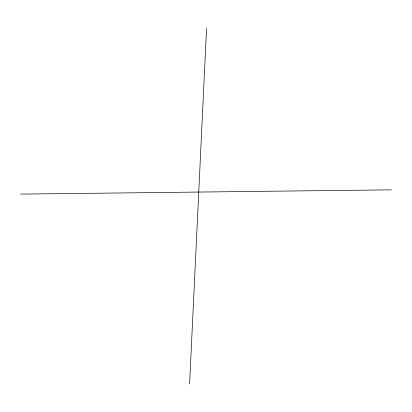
<?xml version="1.0" encoding="UTF-8"?>
<svg xmlns="http://www.w3.org/2000/svg" width="412" height="412" viewBox="0 0 412 412"><rect width="100%" height="100%" fill="white"/><g stroke="black" fill="none" stroke-linecap="round" stroke-linejoin="round"><path stroke-width="0.62" d="M189.592 383.943L206.592 28.057M20.6 194.109L391.4 189.844"/></g></svg>
